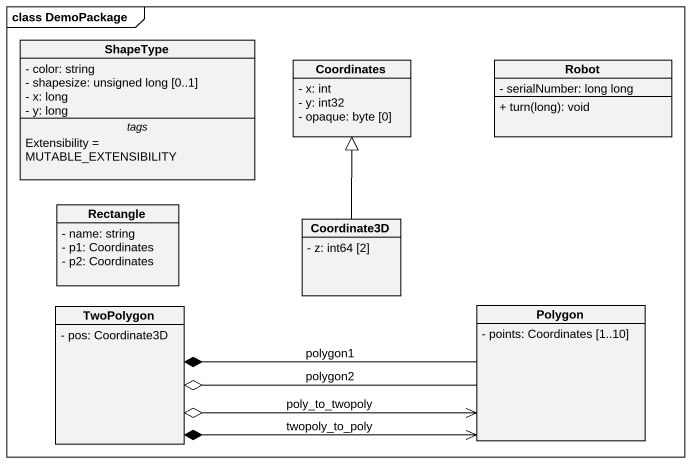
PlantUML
@startuml
mainframe class DemoPackage
hide circle
hide empty members
skinparam classAttributeIconSize 0
class ShapeType {
  - color: string
  - shapesize: unsigned long [0..1]
  - x: long
  - y: long
  -- tags --
  Extensibility = MUTABLE_EXTENSIBILITY
}
class Coordinates {
  - x: int
  - y: int32
  - opaque: byte [0]
}
class Robot {
  - serialNumber: long long
  + turn(long): void
}
class "Rectangle" as Rectangle_ {
  - name: string
  - p1: Coordinates
  - p2: Coordinates
}
class Coordinate3D {
  - z: int64 [2]
}
class TwoPolygon {
  - pos: Coordinate3D
}
class Polygon {
  - points: Coordinates [1..10]
}
Coordinate3D -up-|> Coordinates
TwoPolygon *-right-> Polygon : twopoly_to_poly
Polygon -left-* TwoPolygon : polygon1
Polygon -left-o TwoPolygon : polygon2
Polygon <-left-o TwoPolygon : poly_to_twopoly
@enduml
